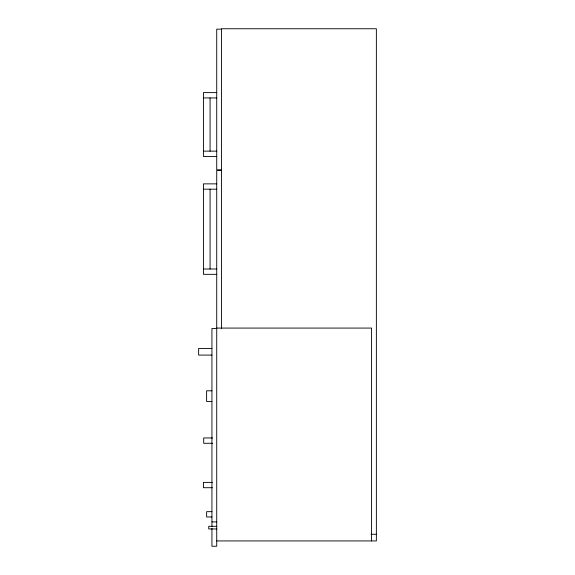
<?xml version="1.0" encoding="UTF-8"?>
<svg xmlns="http://www.w3.org/2000/svg" width="575" height="575" viewBox="0 0 575 575"><rect width="100%" height="100%" fill="white"/><g stroke="black" fill="none" stroke-linecap="round" stroke-linejoin="round"><path stroke-width="0.86" d="M221.519 29.153L216.725 29.153L216.725 169.769L221.519 169.769M216.725 92.604L203.421 92.604L203.421 156.465L216.725 156.465M203.421 97.93L216.725 97.93M203.421 151.139L216.725 151.139M221.519 170.567L216.725 170.567L216.725 546.25L211.938 546.25L211.938 528.382M216.725 183.863L203.421 183.863L203.421 274.332L216.725 274.332M203.421 189.189L216.725 189.189M203.421 269.007L216.725 269.007M216.725 328.073L371.579 328.073L371.579 540.931M216.725 328.476L211.938 328.476L211.938 526.678M211.938 348.428L198.634 348.428L198.634 355.084L211.938 355.084M211.938 390.799L206.619 390.799L206.619 401.443L211.938 401.443M212.556 437.963L203.687 437.963L203.687 443.282L212.556 443.282M212.355 482.396L203.421 482.396L203.421 487.715L212.355 487.715M211.938 511.664L206.619 511.664L206.619 516.982L211.938 516.982M211.938 521.906L216.725 521.906M216.825 526.298L208.747 526.298L208.747 528.957L216.825 528.957M370.997 534.276L376.366 534.276M216.725 540.931L376.366 540.931L376.366 28.75L221.519 28.75L221.519 328.656M210.076 97.93L210.076 151.139M210.076 189.189L210.076 269.007"/></g></svg>
